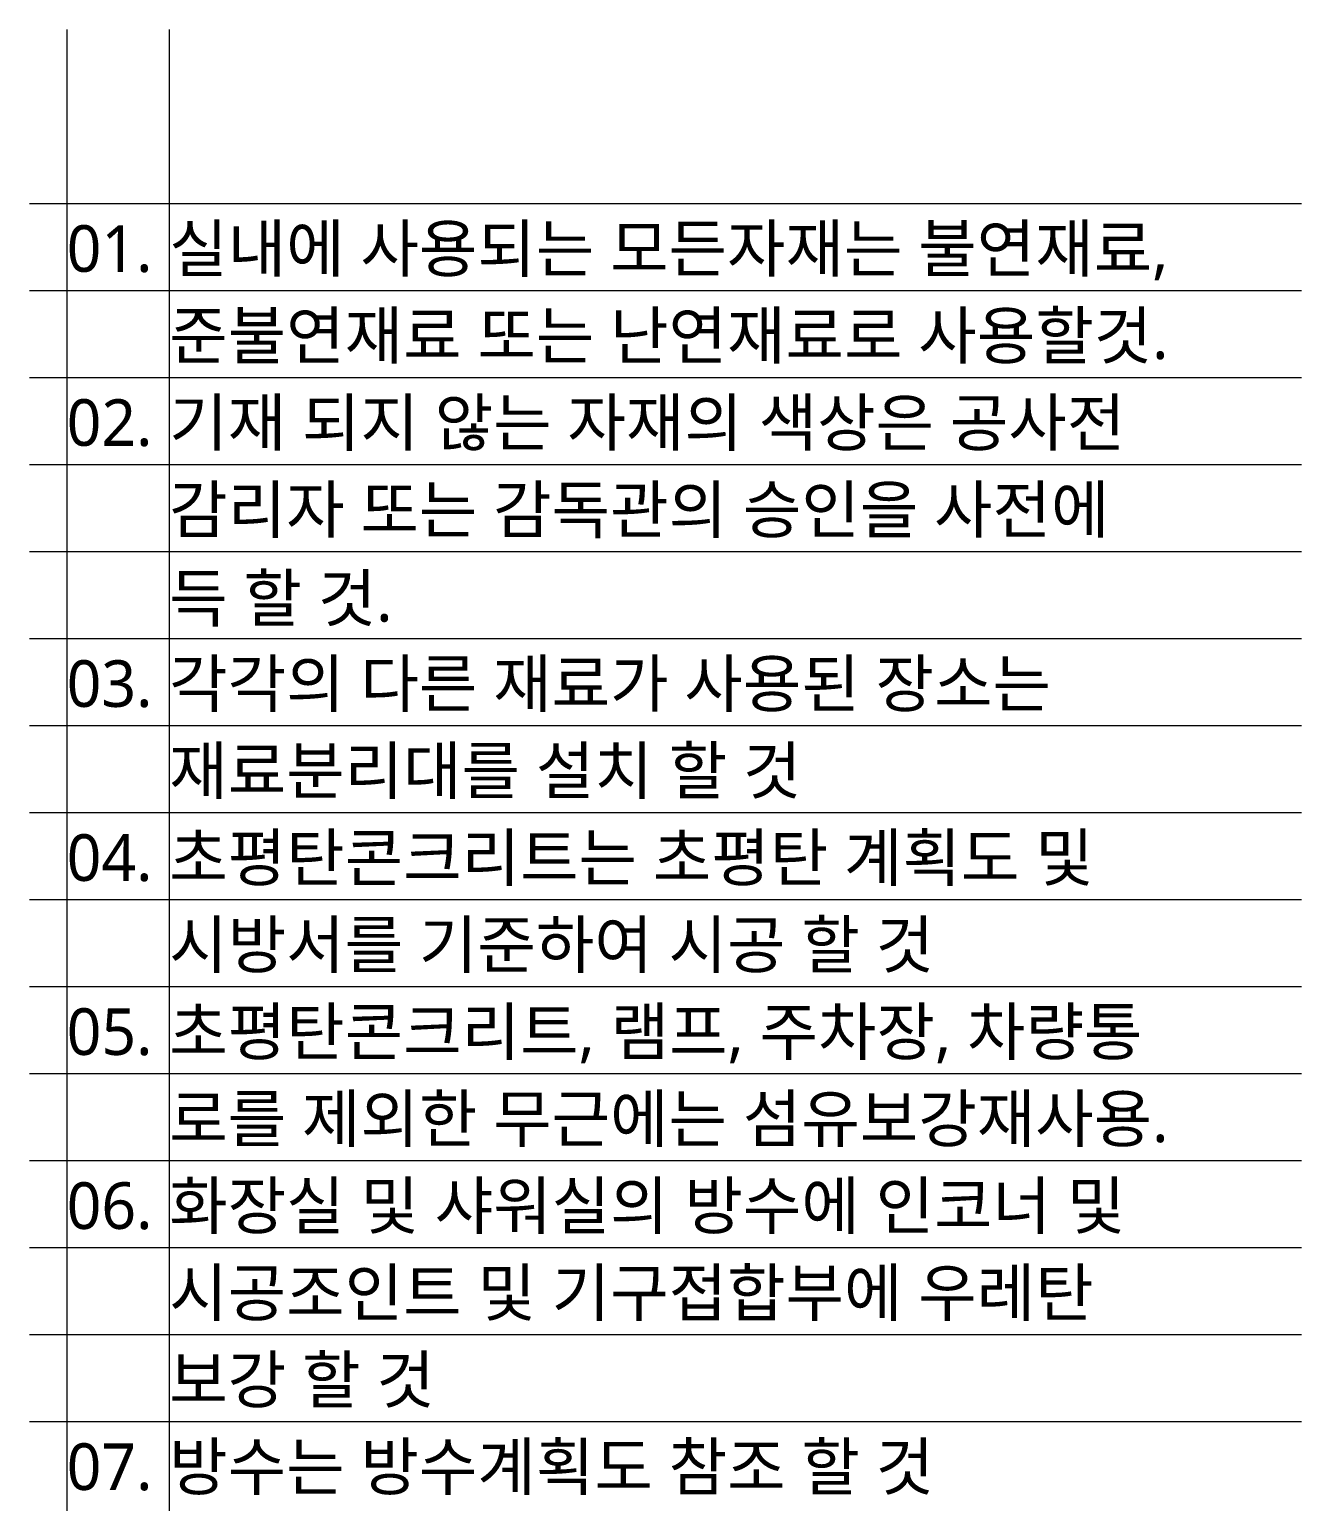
# Model space of a CAD drawing. Header units: millimetres. Extents: x 38 to 24868, y -11128 to 6117.
# Drawn here: x 24186 to 24868, y -7014 to -6225 of the extents above; entities that cross this region are included whole.
import ezdxf
from ezdxf.enums import TextEntityAlignment as Align

# ---------------------------------------------------------------- set-up
doc = ezdxf.new("R2010")
doc.units = ezdxf.units.MM
doc.layers.add('A-XXXX-NPLT', color=144, linetype='CONTINUOUS', lineweight=15, plot=False)
doc.layers.add('A-XXXX-TXT1', color=3, linetype='CONTINUOUS', lineweight=25)
doc.layers.add('A-XXXX-TXT2', color=3, linetype='CONTINUOUS', lineweight=25)
doc.styles.add('맑은 고딕', font='malgun.ttf')

# ---------------------------------------------------------------- blocks, each defined once
blk = doc.blocks.new('NOTE')
at = {"layer": 'A-XXXX-NPLT'}
for p, q in [((1010649.8, 179732.7), (1010649.8, 175412.7)), ((1010759.8, 179732.7), (1010759.8, 175412.7)), ((1010609.8, 179546.1), (1011974.8, 179546.1)), ((1010609.8, 179452.7), (1011974.8, 179452.7)), ((1010609.8, 179359.4), (1011974.8, 179359.4)), ((1010609.8, 179266.1), (1011974.8, 179266.1)), ((1010609.8, 179172.7), (1011974.8, 179172.7)), ((1010609.8, 179079.4), (1011974.8, 179079.4)), ((1010609.8, 178986.1), (1011974.8, 178986.1)), ((1010609.8, 178892.7), (1011974.8, 178892.7)), ((1010609.8, 178799.4), (1011974.8, 178799.4)), ((1010609.8, 178706.1), (1011974.8, 178706.1)), ((1010609.8, 178612.7), (1011974.8, 178612.7)), ((1010609.8, 178519.4), (1011974.8, 178519.4)), ((1010609.8, 178426.1), (1011974.8, 178426.1)), ((1010609.8, 178332.7), (1011974.8, 178332.7)), ((1010609.8, 178239.4), (1011974.8, 178239.4))]:
    blk.add_line(p, q, dxfattribs=at)
blk = doc.blocks.new('NOTE-01')
at = {"layer": 'A-XXXX-TXT2', "style": '맑은 고딕'}
for s, p in [('01.', (7576.5, 4994.75)), ('실내에 사용되는 모든자재는 불연재료,', (7631.5, 4994.75)), ('준불연재료 또는 난연재료로 사용할것.', (7631.5, 4948.08)), ('02.', (7576.5, 4901.42)), ('기재 되지 않는 자재의 색상은 공사전', (7631.5, 4901.42)), ('감리자 또는 감독관의 승인을 사전에', (7631.5, 4854.75)), ('득 할 것.', (7631.5, 4807.25)), ('각각의 다른 재료가 사용된 장소는', (7631.5, 4761.42)), ('03.', (7576.5, 4761.42)), ('재료분리대를 설치 할 것 ', (7631.5, 4714.75)), ('초평탄콘크리트는 초평탄 계획도 및 ', (7631.5, 4668.08)), ('04.', (7576.5, 4668.08)), ('시방서를 기준하여 시공 할 것', (7631.5, 4621.42)), ('05.', (7576.5, 4574.75)), ('초평탄콘크리트, 램프, 주차장, 차량통', (7631.5, 4574.75)), ('로를 제외한 무근에는 섬유보강재사용.', (7631.5, 4528.08)), ('06.', (7576.5, 4481.42)), ('화장실 및 샤워실의 방수에 인코너 및  ', (7631.5, 4481.42)), ('시공조인트 및 기구접합부에 우레탄', (7631.5, 4434.75)), ('보강 할 것', (7631.5, 4388.08)), ('07.', (7576.5, 4341.42)), ('방수는 방수계획도 참조 할 것', (7631.5, 4341.42))]:
    blk.add_text(s, height=25, dxfattribs=at).set_placement(p, align=Align.MIDDLE_LEFT)

msp = doc.modelspace()

# ---------------------------------------------------------------- block references
at = {"layer": 'A-XXXX-TXT1', "xscale": 0.5, "yscale": 0.5, "zscale": 0.5}
msp.add_blockref('NOTE', (-481119.33, -96090.88), dxfattribs=at)
at = {"layer": 'A-XXXX-TXT2'}
msp.add_blockref('NOTE-01', (16629.07, -11336.77), dxfattribs=at)

doc.saveas('drawing.dxf')
